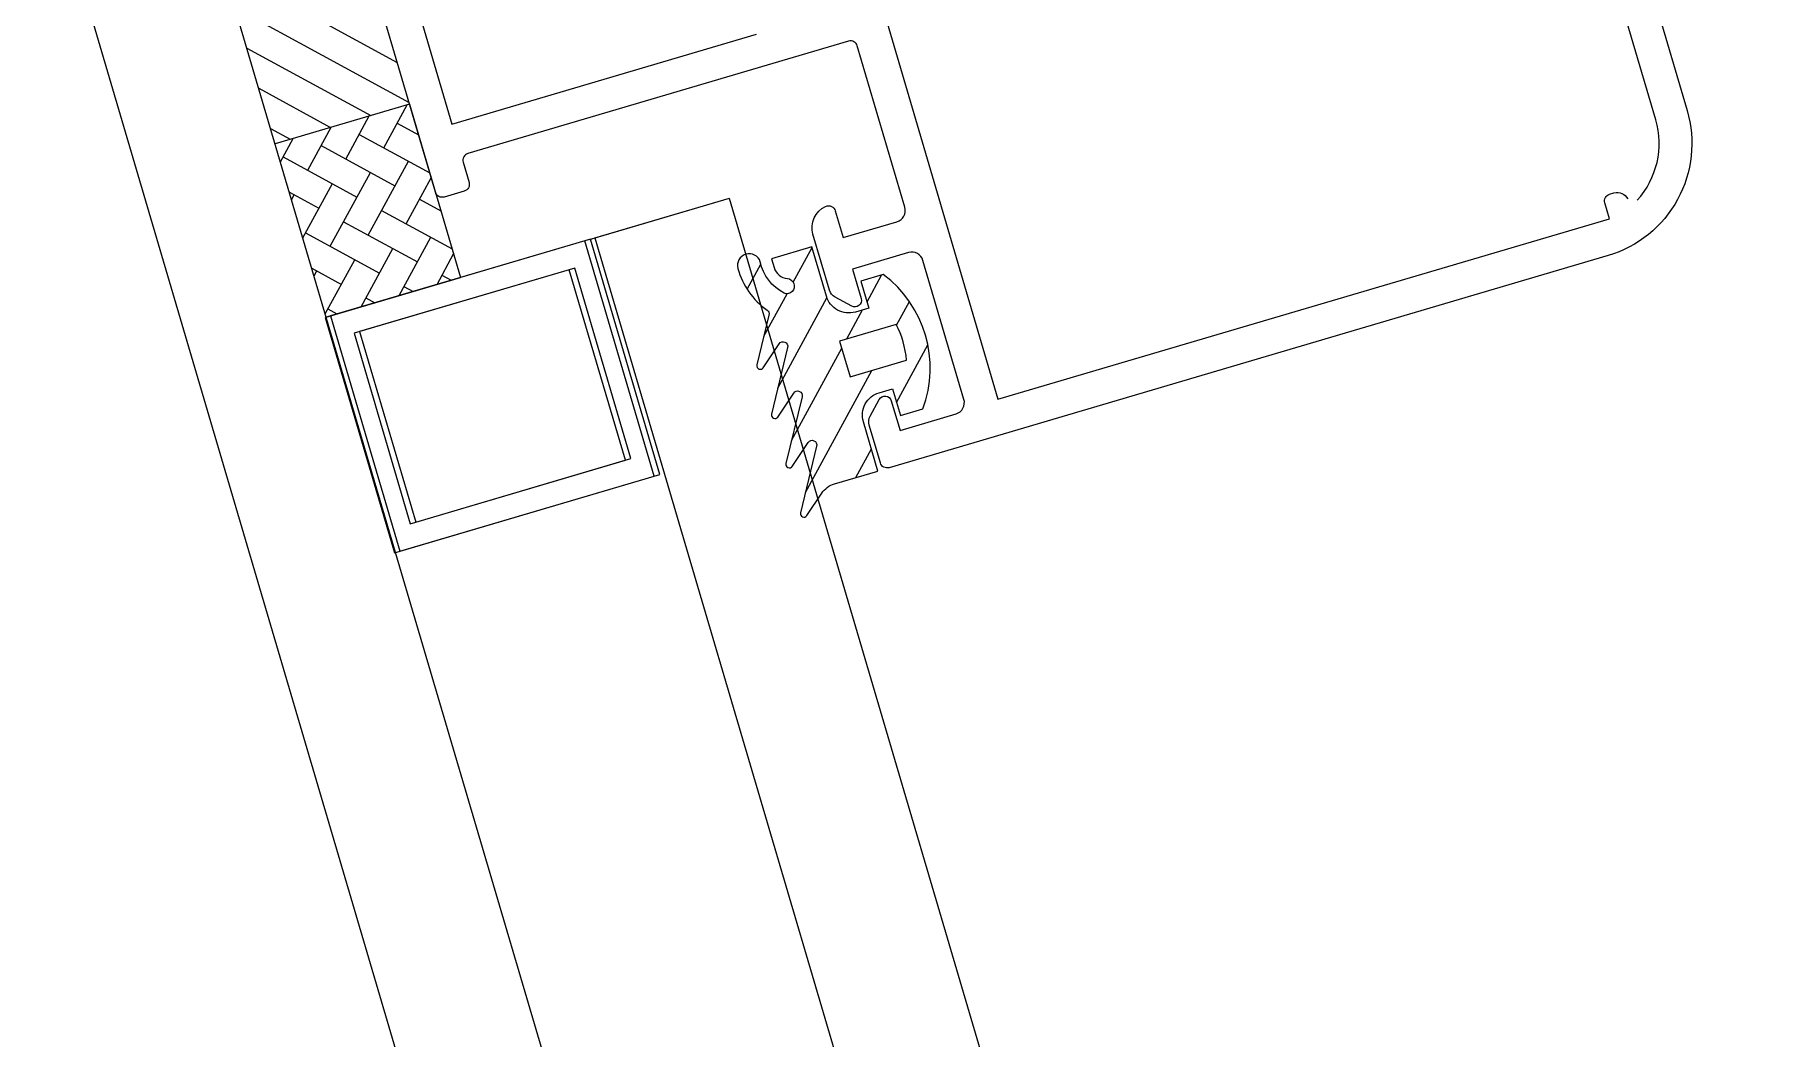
# Model space of a CAD drawing. Header units: millimetres. Extents: x 62878 to 70819, y -67946 to -61850.
# Drawn here: x 63399.54 to 63406.95, y -64656.02 to -64651.72 of the extents above; entities that cross this region are included whole.
import ezdxf

# ---------------------------------------------------------------- set-up
doc = ezdxf.new("R2010")
doc.units = ezdxf.units.MM
doc.layers.add('DOGRAMA', color=171, linetype='Continuous', lineweight=0)
doc.layers.add('DOĞRAMA-yeni', color=40, linetype='Continuous')

# ---------------------------------------------------------------- blocks, each defined once
blk = doc.blocks.new('SPANDREL PAN.92')
at = {"layer": 'DOĞRAMA-yeni', "color": 122, "lineweight": -2}
for p, q in [((36488.8084, 28166.1553), (36462.8692, 28253.9364)), ((36488.2046, 28166.0812), (36462.3221, 28253.6704)), ((36465.2982, 28252.0681), (36467.0835, 28246.0264)), ((36464.6994, 28251.8912), (36465.2748, 28252.0612)), ((36464.7228, 28251.8981), (36466.5786, 28245.618))]:
    blk.add_line(p, q, dxfattribs=at)
for points in [[(36463.5678, 28251.5568), (36463.8654, 28250.5498), (36464.9778, 28250.8786), (36464.6802, 28251.8855)], [(36463.692, 28251.4892), (36463.9329, 28250.6741), (36464.8536, 28250.9461), (36464.6127, 28251.7613)]]:
    blk.add_lwpolyline(points, close=True, dxfattribs=at)

msp = doc.modelspace()

# ---------------------------------------------------------------- hatches: boundary and pattern name
at = {"layer": 'DOGRAMA', "lineweight": -2}
h = msp.add_hatch(dxfattribs=at)
h.set_pattern_fill('ANSI31', color=256, scale=0.04, angle=433.50578, style=0)
h.set_pattern_definition([(331.42666, (63376.53195, -64520.75132), (0.06074198, 0.11153211), [])])
h.paths.add_polyline_path([(63401.0424, -64651.7644, -0.414214), (63401.061, -64651.7303), (63400.6926, -64650.4809, -0.153231), (63400.0888, -64650.5547), (63400.4932, -64651.9263)])
h.paths.add_polyline_path([(63401.1469, -64652.0219), (63401.0765, -64651.783, -0.414214), (63401.0424, -64651.7644), (63400.4932, -64651.9263), (63400.5714, -64652.1915)])
h = msp.add_hatch(dxfattribs=at)
h.set_pattern_fill('ANSI31', color=256, scale=0.04, angle=433.50578, style=0)
h.set_pattern_definition([(331.42666, (63376.53195, -64520.75132), (0.06074198, 0.11153211), [])])
h.paths.add_polyline_path([(63401.0424, -64651.7644, -0.414214), (63401.061, -64651.7303), (63400.6926, -64650.4809, -0.153231), (63400.0888, -64650.5547), (63400.4932, -64651.9263)])
h.paths.add_polyline_path([(63401.1469, -64652.0219), (63401.0765, -64651.783, -0.414214), (63401.0424, -64651.7644), (63400.4932, -64651.9263), (63400.5714, -64652.1915)])
h = msp.add_hatch(dxfattribs=at)
h.set_pattern_fill('AR-HBONE', color=256, scale=0.03, angle=433.50578, style=0)
h.set_pattern_definition([(61.42666, (63436.88949, -64646.59285), (0.16277867, 0.04799068), [0.36, -0.12]), (331.42666, (63436.94688, -64646.48747), (0.16277867, 0.04799068), [0.36, -0.12])])
h.paths.add_polyline_path([(63401.295, -64652.524), (63401.3657, -64652.7638), (63400.7902, -64652.9334), (63400.5714, -64652.1915), (63401.1469, -64652.0219)])
h = msp.add_hatch(dxfattribs=at)
h.set_pattern_fill('AR-HBONE', color=256, scale=0.03, angle=433.50578, style=0)
h.set_pattern_definition([(61.42666, (63436.88949, -64646.59285), (0.16277867, 0.04799068), [0.36, -0.12]), (331.42666, (63436.94688, -64646.48747), (0.16277867, 0.04799068), [0.36, -0.12])])
h.paths.add_polyline_path([(63401.295, -64652.524), (63401.3657, -64652.7638), (63400.7902, -64652.9334), (63400.5714, -64652.1915), (63401.1469, -64652.0219)])
h = msp.add_hatch(dxfattribs=at)
h.set_pattern_fill('ANSI31', color=256, scale=0.05, angle=433.50578, style=0)
h.set_pattern_definition([(61.42666, (63444.46703, -64751.17902), (0.13941514, -0.07592747), [])])
edge = h.paths.add_edge_path(flags=16)
edge.add_arc((63402.8772, -64653.1522), 0.4, 4.8897, 27.96362)
edge.add_line((63403.2305, -64652.9646), (63402.9889, -64653.0359))
edge.add_line((63402.9889, -64653.0359), (63403.0341, -64653.1893))
edge.add_line((63403.0341, -64653.1893), (63403.2757, -64653.1181))
edge = h.paths.add_edge_path()
edge.add_arc((63402.8772, -64653.1522), 0.5, 339.55676, 413.29656)
edge.add_line((63403.176, -64652.7513), (63403.0801, -64652.7796))
edge.add_line((63403.0801, -64652.7796), (63403.1141, -64652.8947))
edge.add_line((63403.1141, -64652.8947), (63403.0565, -64652.9117))
edge.add_arc((63403.0282, -64652.8157), 0.1, 196.42666, 286.42666, ccw=False)
edge.add_line((63402.9323, -64652.844), (63402.8701, -64652.633))
edge.add_line((63402.8701, -64652.633), (63402.6974, -64652.6839))
edge.add_line((63402.6974, -64652.6839), (63402.7086, -64652.7218))
edge.add_arc((63402.771, -64652.7034), 0.065, 196.42666, 264.83599)
edge.add_arc((63402.7622, -64652.8007), 0.0327, -109.00362, 84.83599, ccw=False)
edge.add_arc((63402.844, -64652.6551), 0.1993, 192.07697, 242.34288, ccw=False)
edge.add_arc((63402.6016, -64652.7122), 0.05, 17.94126, 195.4545)
edge.add_arc((63402.8649, -64652.6392), 0.3233, 195.48601, 234.81232)
edge.add_arc((63402.6671, -64652.9198), 0.02, -13.57334, 54.81232, ccw=False)
edge.add_line((63402.6865, -64652.9245), (63402.6349, -64653.1384))
edge.add_arc((63402.6495, -64653.1419), 0.015, 166.42666, 326.42666)
edge.add_line((63402.662, -64653.1502), (63402.7301, -64653.0476))
edge.add_arc((63402.7467, -64653.0587), 0.02, -13.57334, 146.42666, ccw=False)
edge.add_line((63402.7662, -64653.0634), (63402.6971, -64653.3494))
edge.add_arc((63402.7117, -64653.3529), 0.015, 166.42666, 326.42666)
edge.add_line((63402.7242, -64653.3612), (63402.7923, -64653.2586))
edge.add_arc((63402.8089, -64653.2697), 0.02, -13.57334, 146.42666, ccw=False)
edge.add_line((63402.8284, -64653.2744), (63402.7593, -64653.5604))
edge.add_arc((63402.7739, -64653.564), 0.015, 166.42666, 326.42666)
edge.add_line((63402.7864, -64653.5722), (63402.8545, -64653.4697))
edge.add_arc((63402.8712, -64653.4807), 0.02, -13.57334, 146.42666, ccw=False)
edge.add_line((63402.8906, -64653.4854), (63402.8215, -64653.7715))
edge.add_arc((63402.8361, -64653.775), 0.015, 166.42666, 326.42666)
edge.add_line((63402.8486, -64653.7833), (63402.9121, -64653.6876))
edge.add_arc((63402.9955, -64653.7429), 0.1, 106.42666, 146.42666, ccw=False)
edge.add_line((63402.9672, -64653.6469), (63403.1529, -64653.5922))
edge.add_line((63403.1529, -64653.5922), (63403.0907, -64653.3812))
edge.add_arc((63403.1866, -64653.3529), 0.1, 106.42666, 196.42666, ccw=False)
edge.add_line((63403.1583, -64653.257), (63403.2159, -64653.24))
edge.add_line((63403.2159, -64653.24), (63403.2498, -64653.3551))
edge.add_line((63403.2498, -64653.3551), (63403.3457, -64653.3268))
h = msp.add_hatch(dxfattribs=at)
h.set_pattern_fill('ANSI31', color=256, scale=0.05, angle=433.50578, style=0)
h.set_pattern_definition([(61.42666, (63444.46703, -64751.17902), (0.13941514, -0.07592747), [])])
edge = h.paths.add_edge_path(flags=16)
edge.add_arc((63402.8772, -64653.1522), 0.4, 4.8897, 27.96362)
edge.add_line((63403.2305, -64652.9646), (63402.9889, -64653.0359))
edge.add_line((63402.9889, -64653.0359), (63403.0341, -64653.1893))
edge.add_line((63403.0341, -64653.1893), (63403.2757, -64653.1181))
edge = h.paths.add_edge_path()
edge.add_arc((63402.8772, -64653.1522), 0.5, 339.55676, 413.29656)
edge.add_line((63403.176, -64652.7513), (63403.0801, -64652.7796))
edge.add_line((63403.0801, -64652.7796), (63403.1141, -64652.8947))
edge.add_line((63403.1141, -64652.8947), (63403.0565, -64652.9117))
edge.add_arc((63403.0282, -64652.8157), 0.1, 196.42666, 286.42666, ccw=False)
edge.add_line((63402.9323, -64652.844), (63402.8701, -64652.633))
edge.add_line((63402.8701, -64652.633), (63402.6974, -64652.6839))
edge.add_line((63402.6974, -64652.6839), (63402.7086, -64652.7218))
edge.add_arc((63402.771, -64652.7034), 0.065, 196.42666, 264.83599)
edge.add_arc((63402.7622, -64652.8007), 0.0327, -109.00362, 84.83599, ccw=False)
edge.add_arc((63402.844, -64652.6551), 0.1993, 192.07697, 242.34288, ccw=False)
edge.add_arc((63402.6016, -64652.7122), 0.05, 17.94126, 195.4545)
edge.add_arc((63402.8649, -64652.6392), 0.3233, 195.48601, 234.81232)
edge.add_arc((63402.6671, -64652.9198), 0.02, -13.57334, 54.81232, ccw=False)
edge.add_line((63402.6865, -64652.9245), (63402.6349, -64653.1384))
edge.add_arc((63402.6495, -64653.1419), 0.015, 166.42666, 326.42666)
edge.add_line((63402.662, -64653.1502), (63402.7301, -64653.0476))
edge.add_arc((63402.7467, -64653.0587), 0.02, -13.57334, 146.42666, ccw=False)
edge.add_line((63402.7662, -64653.0634), (63402.6971, -64653.3494))
edge.add_arc((63402.7117, -64653.3529), 0.015, 166.42666, 326.42666)
edge.add_line((63402.7242, -64653.3612), (63402.7923, -64653.2586))
edge.add_arc((63402.8089, -64653.2697), 0.02, -13.57334, 146.42666, ccw=False)
edge.add_line((63402.8284, -64653.2744), (63402.7593, -64653.5604))
edge.add_arc((63402.7739, -64653.564), 0.015, 166.42666, 326.42666)
edge.add_line((63402.7864, -64653.5722), (63402.8545, -64653.4697))
edge.add_arc((63402.8712, -64653.4807), 0.02, -13.57334, 146.42666, ccw=False)
edge.add_line((63402.8906, -64653.4854), (63402.8215, -64653.7715))
edge.add_arc((63402.8361, -64653.775), 0.015, 166.42666, 326.42666)
edge.add_line((63402.8486, -64653.7833), (63402.9121, -64653.6876))
edge.add_arc((63402.9955, -64653.7429), 0.1, 106.42666, 146.42666, ccw=False)
edge.add_line((63402.9672, -64653.6469), (63403.1529, -64653.5922))
edge.add_line((63403.1529, -64653.5922), (63403.0907, -64653.3812))
edge.add_arc((63403.1866, -64653.3529), 0.1, 106.42666, 196.42666, ccw=False)
edge.add_line((63403.1583, -64653.257), (63403.2159, -64653.24))
edge.add_line((63403.2159, -64653.24), (63403.2498, -64653.3551))
edge.add_line((63403.2498, -64653.3551), (63403.3457, -64653.3268))

# ---------------------------------------------------------------- linework, layer by layer
for p, q in [((63401.1469, -64652.0219), (63400.5714, -64652.1915)), ((63401.1469, -64652.0219), (63400.5714, -64652.1915)), ((63401.1469, -64652.0219), (63400.5714, -64652.1915)), ((63401.1469, -64652.0219), (63400.5714, -64652.1915)), ((63401.1469, -64652.0219), (63401.3657, -64652.7638)), ((63401.1469, -64652.0219), (63401.3657, -64652.7638)), ((63401.9412, -64652.5941), (63402.5167, -64652.4244)), ((63401.9412, -64652.5941), (63402.5167, -64652.4244)), ((63400.7902, -64652.9334), (63401.3657, -64652.7638)), ((63400.7902, -64652.9334), (63401.3657, -64652.7638))]:
    msp.add_line(p, q, dxfattribs=at)
at = {"layer": 'DOGRAMA', "lineweight": -2, "ltscale": 0.5}
for points in [[(63405.9733, -64649.8624), (63406.618, -64652.0493, -0.414214), (63406.2798, -64652.6703), (63403.2008, -64653.578, -0.414214), (63403.1636, -64653.5578), (63403.1157, -64653.3954, -0.19911), (63403.1198, -64653.3573), (63403.1584, -64653.2864, -0.668097), (63403.2103, -64653.292), (63403.2476, -64653.4183), (63403.4874, -64653.3476, 0.414214), (63403.5212, -64653.2855), (63403.3459, -64652.6908, 0.414214), (63403.2838, -64652.657), (63403.044, -64652.7277), (63403.0812, -64652.854, -0.668097), (63403.0406, -64652.8869), (63402.9697, -64652.8483, -0.198962), (63402.9456, -64652.8185), (63402.8749, -64652.5787, -0.372839), (63402.9292, -64652.4595, -0.45685), (63402.9704, -64652.4783), (63403.0044, -64652.5934), (63403.2346, -64652.5255, 0.414214), (63403.2684, -64652.4634), (63403.0648, -64651.7728, 0.414214), (63403.0275, -64651.7525), (63401.3969, -64652.2333, 0.414214), (63401.3766, -64652.2705), (63401.4021, -64652.3569, -0.414214), (63401.3818, -64652.3941), (63401.2955, -64652.4196, -0.414214), (63401.2582, -64652.3993), (63400.6728, -64650.4138, -0.414214)], [(63405.9733, -64649.8624), (63406.618, -64652.0493, -0.414214), (63406.2798, -64652.6703), (63403.2008, -64653.578, -0.414214), (63403.1636, -64653.5578), (63403.1157, -64653.3954, -0.19911), (63403.1198, -64653.3573), (63403.1584, -64653.2864, -0.668097), (63403.2103, -64653.292), (63403.2476, -64653.4183), (63403.4874, -64653.3476, 0.414214), (63403.5212, -64653.2855), (63403.3459, -64652.6908, 0.414214), (63403.2838, -64652.657), (63403.044, -64652.7277), (63403.0812, -64652.854, -0.668097), (63403.0406, -64652.8869), (63402.9697, -64652.8483, -0.198962), (63402.9456, -64652.8185), (63402.8749, -64652.5787, -0.372839), (63402.9292, -64652.4595, -0.45685), (63402.9704, -64652.4783), (63403.0044, -64652.5934), (63403.2346, -64652.5255, 0.414214), (63403.2684, -64652.4634), (63403.0648, -64651.7728, 0.414214), (63403.0275, -64651.7525), (63401.3969, -64652.2333, 0.414214), (63401.3766, -64652.2705), (63401.4021, -64652.3569, -0.414214), (63401.3818, -64652.3941), (63401.2955, -64652.4196, -0.414214), (63401.2582, -64652.3993), (63400.6728, -64650.4138, -0.414214)], [(63406.4046, -64652.4331, 0.26214), (63406.4837, -64652.0889), (63406.1076, -64650.8132, 0.414214), (63406.0455, -64650.7794), (63405.8921, -64650.8246), (63405.9062, -64650.8726, -0.414214), (63405.8724, -64650.9347), (63405.8532, -64650.9403, -0.414214), (63405.8159, -64650.92), (63405.7961, -64650.8529), (63403.1776, -64651.6249), (63403.6668, -64653.2843), (63406.2854, -64652.5123), (63406.2656, -64652.4451, -0.414214), (63406.2859, -64652.4079), (63406.305, -64652.4022, -0.361813), (63406.3638, -64652.4276)], [(63406.4046, -64652.4331, 0.26214), (63406.4837, -64652.0889), (63406.1076, -64650.8132, 0.414214), (63406.0455, -64650.7794), (63405.8921, -64650.8246), (63405.9062, -64650.8726, -0.414214), (63405.8724, -64650.9347), (63405.8532, -64650.9403, -0.414214), (63405.8159, -64650.92), (63405.7961, -64650.8529), (63403.1776, -64651.6249), (63403.6668, -64653.2843), (63406.2854, -64652.5123), (63406.2656, -64652.4451, -0.414214), (63406.2859, -64652.4079), (63406.305, -64652.4022, -0.361813), (63406.3638, -64652.4276)]]:
    msp.add_lwpolyline(points, format="xyb", dxfattribs=at)
at = {"layer": 'DOGRAMA', "linetype": 'ByBlock', "lineweight": -2}
msp.add_lwpolyline([(63400.9609, -64650.8605), (63401.3286, -64652.1075), (63402.633, -64651.7229)], dxfattribs=at)
msp.add_lwpolyline([(63400.9609, -64650.8605), (63401.3286, -64652.1075), (63402.633, -64651.7229)], dxfattribs=at)
at = {"layer": 'DOGRAMA', "lineweight": -2}
for points in [[(63400.8093, -64652.9278), (63401.1063, -64653.9349), (63402.2189, -64653.6069), (63401.922, -64652.5998)], [(63400.8093, -64652.9278), (63401.1063, -64653.9349), (63402.2189, -64653.6069), (63401.922, -64652.5998)], [(63400.9335, -64652.9954), (63401.1739, -64653.8107), (63402.0947, -64653.5393), (63401.8544, -64652.724)], [(63400.9335, -64652.9954), (63401.1739, -64653.8107), (63402.0947, -64653.5393), (63401.8544, -64652.724)]]:
    msp.add_lwpolyline(points, close=True, dxfattribs=at)
for points in [[(63403.3457, -64653.3268, 0.333333), (63403.176, -64652.7513), (63403.0801, -64652.7796), (63403.1141, -64652.8947), (63403.0565, -64652.9117, -0.414214), (63402.9323, -64652.844), (63402.8701, -64652.633), (63402.6974, -64652.6839), (63402.7086, -64652.7218, 0.307685), (63402.7651, -64652.7681, -1.128702), (63402.7515, -64652.8316, -0.222912), (63402.6492, -64652.6968, 0.978531), (63402.5533, -64652.7255, 0.173298), (63402.6786, -64652.9035, -0.307572), (63402.6865, -64652.9245), (63402.6349, -64653.1384, 0.8391), (63402.662, -64653.1502), (63402.7301, -64653.0476, -0.8391), (63402.7662, -64653.0634), (63402.6971, -64653.3494, 0.8391), (63402.7242, -64653.3612), (63402.7923, -64653.2586, -0.8391), (63402.8284, -64653.2744), (63402.7593, -64653.5604, 0.8391), (63402.7864, -64653.5722), (63402.8545, -64653.4697, -0.8391), (63402.8906, -64653.4854), (63402.8215, -64653.7715, 0.8391), (63402.8486, -64653.7833), (63402.9121, -64653.6876, -0.176327), (63402.9672, -64653.6469), (63403.1529, -64653.5922), (63403.0907, -64653.3812, -0.414214), (63403.1583, -64653.257), (63403.2159, -64653.24), (63403.2498, -64653.3551)], [(63403.3457, -64653.3268, 0.333333), (63403.176, -64652.7513), (63403.0801, -64652.7796), (63403.1141, -64652.8947), (63403.0565, -64652.9117, -0.414214), (63402.9323, -64652.844), (63402.8701, -64652.633), (63402.6974, -64652.6839), (63402.7086, -64652.7218, 0.307685), (63402.7651, -64652.7681, -1.128702), (63402.7515, -64652.8316, -0.222912), (63402.6492, -64652.6968, 0.978531), (63402.5533, -64652.7255, 0.173298), (63402.6786, -64652.9035, -0.307572), (63402.6865, -64652.9245), (63402.6349, -64653.1384, 0.8391), (63402.662, -64653.1502), (63402.7301, -64653.0476, -0.8391), (63402.7662, -64653.0634), (63402.6971, -64653.3494, 0.8391), (63402.7242, -64653.3612), (63402.7923, -64653.2586, -0.8391), (63402.8284, -64653.2744), (63402.7593, -64653.5604, 0.8391), (63402.7864, -64653.5722), (63402.8545, -64653.4697, -0.8391), (63402.8906, -64653.4854), (63402.8215, -64653.7715, 0.8391), (63402.8486, -64653.7833), (63402.9121, -64653.6876, -0.176327), (63402.9672, -64653.6469), (63403.1529, -64653.5922), (63403.0907, -64653.3812, -0.414214), (63403.1583, -64653.257), (63403.2159, -64653.24), (63403.2498, -64653.3551)], [(63403.2757, -64653.1181, 0.101021), (63403.2305, -64652.9646), (63402.9889, -64653.0359), (63403.0341, -64653.1893)], [(63403.2757, -64653.1181, 0.101021), (63403.2305, -64652.9646), (63402.9889, -64653.0359), (63403.0341, -64653.1893)], [(63403.2757, -64653.1181, 0.101021), (63403.2305, -64652.9646), (63402.9889, -64653.0359), (63403.0341, -64653.1893)], [(63403.2757, -64653.1181, 0.101021), (63403.2305, -64652.9646), (63402.9889, -64653.0359), (63403.0341, -64653.1893)]]:
    msp.add_lwpolyline(points, format="xyb", close=True, dxfattribs=at)

# ---------------------------------------------------------------- block references
at = {"layer": 'DOĞRAMA-yeni', "rotation": 359.9643240394447}
msp.add_blockref('SPANDREL PAN.92', (26919.634, -92881.7815), dxfattribs=at)

doc.saveas('drawing.dxf')
